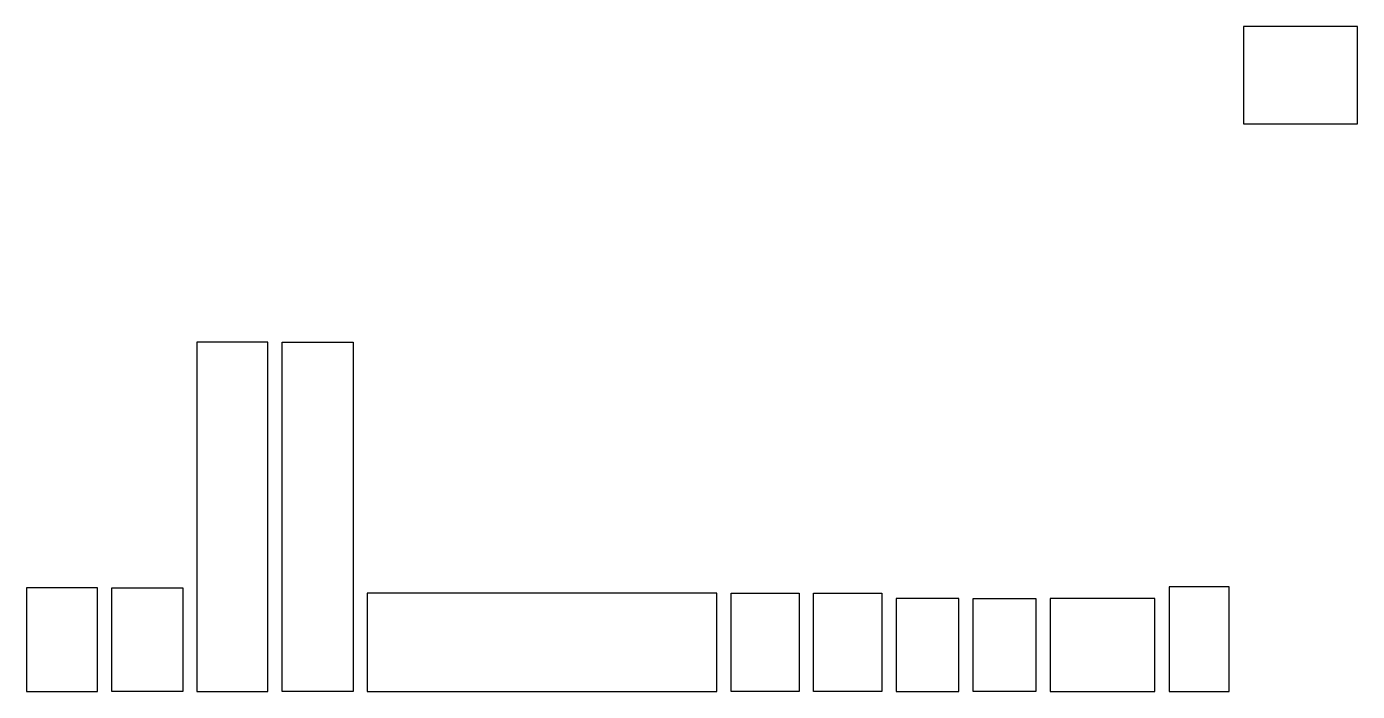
# Model space of a CAD drawing. Header units: metres. Extents: x 0 to 9.37, y 0 to 4.69.
import ezdxf

# ---------------------------------------------------------------- set-up
doc = ezdxf.new("R2010")
doc.units = ezdxf.units.M

msp = doc.modelspace()

# ---------------------------------------------------------------- linework, layer by layer
for points in [[(8.572, 4), (9.374, 4), (9.374, 4.686), (8.572, 4.686)], [(1.2, 0), (1.7, 0), (1.7, 2.462), (1.2, 2.462)], [(1.8, 2.462), (2.3, 2.462), (2.3, 0), (1.8, 0)], [(0, 0), (0.5, 0), (0.5, 0.73), (0, 0.73)], [(0.6, 0.73), (1.1, 0.73), (1.1, 0), (0.6, 0)], [(4.862, 0.692), (2.4, 0.692), (2.4, 0), (4.862, 0)], [(4.962, 0), (4.962, 0.692), (5.443, 0.692), (5.443, 0)], [(5.543, 0), (5.543, 0.692), (6.024, 0.692), (6.024, 0)], [(8.472, 0), (8.472, 0.738), (8.048, 0.738), (8.048, 0)], [(6.124, 0), (6.567, 0), (6.567, 0.654), (6.124, 0.654)], [(6.667, 0.654), (7.11, 0.654), (7.11, 0), (6.667, 0)], [(7.21, 0.654), (7.21, 0), (7.948, 0), (7.948, 0.654)]]:
    msp.add_lwpolyline(points, close=True)

doc.saveas('drawing.dxf')
